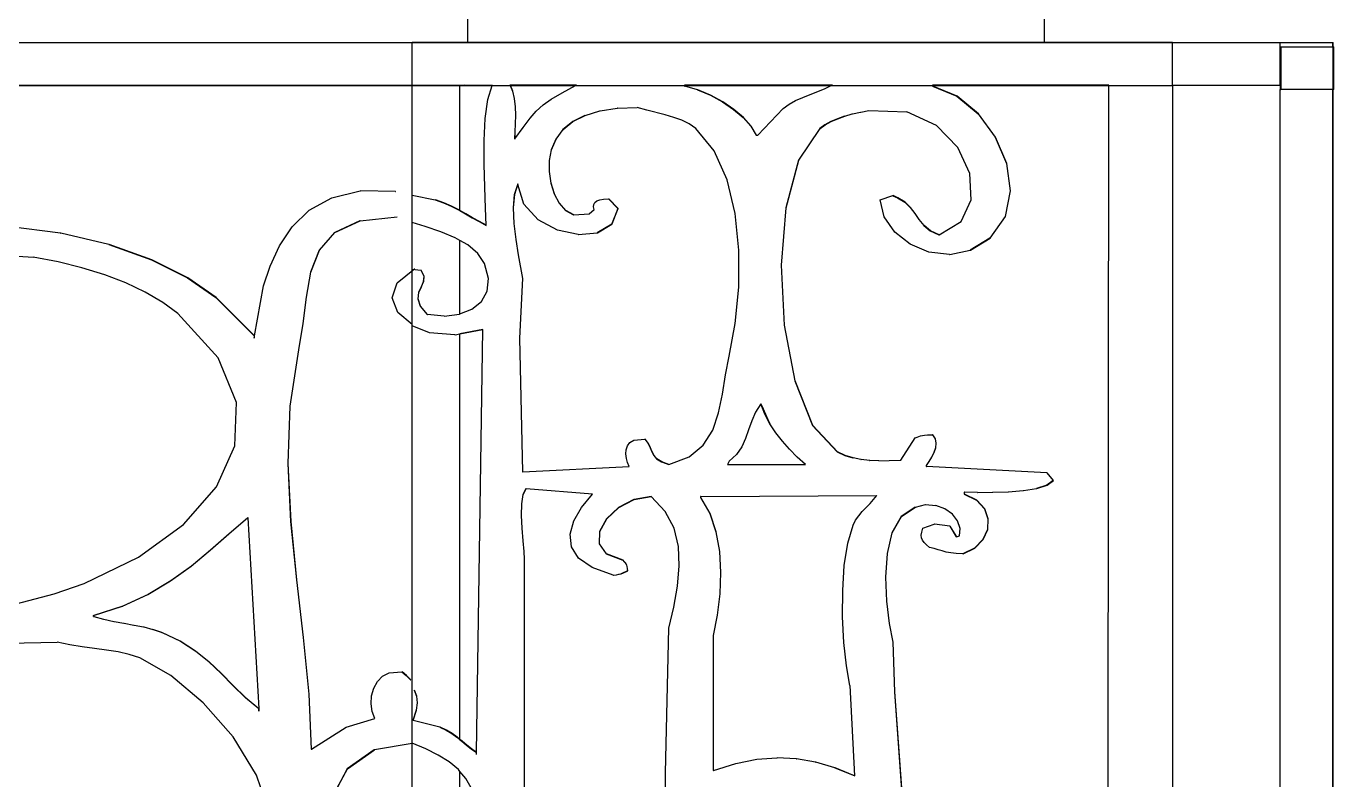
# Model space of a CAD drawing. Header units: inches. Extents: x 3672 to 10975, y -27382 to -746.
# Drawn here: x 4199.63 to 4220.04, y -26762.11 to -26750.34 of the extents above; entities that cross this region are included whole.
import ezdxf

# ---------------------------------------------------------------- set-up
doc = ezdxf.new("R2010")
doc.units = ezdxf.units.IN
doc.header["$LTSCALE"] = 17
doc.header["$MEASUREMENT"] = 0
doc.layers.add('25 BOT BAR', color=12, linetype='Continuous', lineweight=25)

# ---------------------------------------------------------------- blocks, each defined once
blk = doc.blocks.new('A$C99292ed1')
for p, q in [((111.33, 29.91), (134.467, 29.91)), ((133.643, 0.15), (133.643, 29.91)), ((134.39, 29.91), (133.643, 29.91)), ((144.802, 29.91), (134.39, 29.91)), ((145.51, 29.91), (144.802, 29.91)), ((145.51, 29.08), (145.51, 29.91)), ((145.51, 29.91), (148.015, 29.91)), ((147.19, 29.08), (147.19, 29.91)), ((147.204, 29.824), (148.015, 29.824)), ((147.204, 29.824), (147.204, 29.08)), ((148.015, 29.91), (148.019, 29.91)), ((148.015, 29.824), (148.015, 29.91)), ((148.015, 29.824), (148.019, 29.824)), ((148.015, 29.824), (148.015, 29.08)), ((148.019, 29.824), (148.019, 29.91)), ((148.019, 29.08), (148.019, 29.824)), ((148.019, 29.824), (148.029, 29.824)), ((148.029, 28.995), (148.029, 29.824)), ((134.467, 29.08), (125.099, 29.07)), ((125.099, 29.07), (134.467, 29.07)), ((133.643, 29.079), (134.39, 29.08)), ((133.643, 29.07), (134.39, 29.07)), ((134.39, 29.08), (134.897, 29.08)), ((134.39, 29.07), (134.39, 29.08)), ((134.39, 29.07), (134.894, 29.07)), ((134.39, 26.634), (134.39, 29.07)), ((134.823, 28.802), (134.894, 29.07)), ((134.894, 29.07), (134.897, 29.08)), ((134.894, 29.07), (135.173, 29.07)), ((135.17, 29.08), (135.173, 29.07)), ((135.174, 29.08), (135.17, 29.08)), ((135.173, 29.07), (135.212, 28.96)), ((135.173, 29.07), (135.178, 29.07)), ((135.178, 29.07), (135.174, 29.08)), ((136.211, 29.08), (135.174, 29.08)), ((135.217, 28.96), (135.178, 29.07)), ((135.178, 29.07), (136.195, 29.07)), ((135.985, 28.931), (136.195, 29.07)), ((136.195, 29.07), (136.211, 29.08)), ((136.195, 29.07), (137.897, 29.07)), ((137.897, 29.08), (137.897, 29.07)), ((137.902, 29.08), (137.897, 29.08)), ((137.897, 29.07), (137.897, 29.06)), ((137.897, 29.07), (137.902, 29.07)), ((137.897, 29.06), (137.902, 29.06)), ((137.902, 29.07), (137.902, 29.08)), ((140.203, 29.08), (137.902, 29.08)), ((137.902, 29.06), (137.902, 29.07)), ((137.902, 29.07), (140.185, 29.07)), ((138.1, 28.987), (137.902, 29.06)), ((138.1, 28.987), (138.298, 28.884)), ((138.1, 28.987), (138.105, 28.987)), ((138.303, 28.884), (138.105, 28.987)), ((139.975, 28.956), (140.092, 29.015)), ((140.092, 29.015), (140.185, 29.07)), ((140.185, 29.07), (140.203, 29.08)), ((140.185, 29.07), (141.766, 29.07)), ((141.766, 29.08), (141.766, 29.07)), ((141.77, 29.08), (141.766, 29.08)), ((141.766, 29.07), (141.766, 29.06)), ((141.766, 29.07), (141.77, 29.07)), ((141.766, 29.06), (141.77, 29.06)), ((141.766, 29.06), (142.145, 28.866)), ((141.77, 29.07), (141.77, 29.08)), ((144.518, 29.08), (141.77, 29.08)), ((141.77, 29.06), (141.77, 29.07)), ((141.77, 29.07), (144.518, 29.07)), ((142.149, 28.866), (141.77, 29.06)), ((144.505, 15.37), (144.518, 29.07)), ((144.518, 29.07), (144.518, 29.08)), ((144.518, 29.07), (145.51, 29.07)), ((145.51, 29.07), (145.51, 29.08)), ((145.51, 29.08), (145.515, 29.08)), ((145.51, 29.07), (145.51, 15.37)), ((145.515, 0), (145.515, 29.08)), ((145.515, 29.08), (147.19, 29.08)), ((147.19, 29.08), (147.19, 28.995)), ((147.19, 29.08), (147.204, 29.08)), ((147.19, 28.995), (147.204, 28.995)), ((147.19, 0), (147.19, 28.995)), ((147.204, 29.08), (147.204, 28.995)), ((148.015, 28.995), (147.204, 28.995)), ((148.019, 29.08), (148.015, 29.08)), ((148.015, 29.08), (148.015, 28.995)), ((148.029, 28.995), (148.015, 28.995)), ((148.015, 0), (148.015, 28.995)), ((134.783, 28.429), (134.823, 28.802)), ((135.212, 28.96), (135.238, 28.816)), ((135.212, 28.96), (135.217, 28.96)), ((135.243, 28.816), (135.217, 28.96)), ((135.238, 28.816), (135.251, 28.657)), ((135.238, 28.816), (135.243, 28.816)), ((135.256, 28.657), (135.243, 28.816)), ((135.687, 28.693), (135.816, 28.807)), ((135.816, 28.807), (135.985, 28.931)), ((138.298, 28.884), (138.487, 28.755)), ((138.298, 28.884), (138.303, 28.884)), ((138.492, 28.755), (138.303, 28.884)), ((139.629, 28.777), (139.74, 28.84)), ((139.74, 28.84), (139.857, 28.898)), ((139.857, 28.898), (139.975, 28.956)), ((142.145, 28.866), (142.149, 28.866)), ((142.145, 28.866), (142.479, 28.519)), ((142.484, 28.519), (142.149, 28.866)), ((135.251, 28.657), (135.255, 28.491)), ((135.251, 28.657), (135.256, 28.657)), ((135.26, 28.491), (135.256, 28.657)), ((135.582, 28.573), (135.687, 28.693)), ((136.345, 28.49), (136.571, 28.579)), ((136.571, 28.579), (136.576, 28.579)), ((136.576, 28.579), (136.842, 28.631)), ((136.847, 28.631), (136.842, 28.631)), ((136.847, 28.631), (137.154, 28.645)), ((137.306, 28.59), (137.154, 28.645)), ((137.595, 28.499), (137.306, 28.59)), ((138.487, 28.755), (138.659, 28.607)), ((138.487, 28.755), (138.492, 28.755)), ((138.664, 28.607), (138.492, 28.755)), ((138.659, 28.607), (138.808, 28.445)), ((138.659, 28.607), (138.664, 28.607)), ((138.813, 28.445), (138.664, 28.607)), ((139.038, 28.106), (139.435, 28.624)), ((139.435, 28.624), (139.526, 28.706)), ((139.439, 28.623), (139.438, 28.622)), ((139.526, 28.706), (139.629, 28.777)), ((140.646, 28.553), (140.774, 28.583)), ((140.774, 28.583), (141.363, 28.561)), ((134.767, 27.997), (134.783, 28.429)), ((135.255, 28.491), (135.253, 28.324)), ((135.255, 28.491), (135.26, 28.491)), ((135.258, 28.324), (135.26, 28.491)), ((135.377, 28.254), (135.484, 28.432)), ((135.484, 28.432), (135.582, 28.573)), ((136.341, 28.49), (136.15, 28.367)), ((136.154, 28.367), (136.345, 28.49)), ((136.341, 28.49), (136.345, 28.49)), ((137.728, 28.45), (137.595, 28.499)), ((137.852, 28.393), (137.728, 28.45)), ((137.967, 28.322), (137.852, 28.393)), ((138.808, 28.445), (138.928, 28.276)), ((138.808, 28.445), (138.813, 28.445)), ((138.933, 28.276), (138.813, 28.445)), ((140.281, 28.424), (140.178, 28.367)), ((140.183, 28.367), (140.286, 28.424)), ((140.394, 28.474), (140.281, 28.424)), ((140.281, 28.424), (140.286, 28.424)), ((140.286, 28.424), (140.399, 28.474)), ((140.394, 28.474), (140.399, 28.474)), ((140.399, 28.474), (140.514, 28.517)), ((140.514, 28.517), (140.519, 28.517)), ((140.519, 28.517), (140.641, 28.553)), ((140.641, 28.553), (140.646, 28.553)), ((141.83, 28.293), (141.363, 28.561)), ((142.479, 28.519), (142.484, 28.519)), ((142.479, 28.519), (142.745, 28.065)), ((142.75, 28.065), (142.484, 28.519)), ((135.253, 28.324), (135.248, 28.166)), ((135.249, 28.031), (135.377, 28.254)), ((135.253, 28.166), (135.258, 28.324)), ((135.253, 28.324), (135.258, 28.324)), ((135.998, 28.211), (135.887, 28.027)), ((135.892, 28.027), (136.003, 28.211)), ((136.15, 28.367), (135.998, 28.211)), ((135.998, 28.211), (136.003, 28.211)), ((136.003, 28.211), (136.154, 28.367)), ((136.15, 28.367), (136.154, 28.367)), ((138.071, 28.23), (137.967, 28.322)), ((138.36, 27.799), (138.071, 28.23)), ((138.928, 28.276), (139.013, 28.106)), ((138.928, 28.276), (138.933, 28.276)), ((139.018, 28.106), (138.933, 28.276)), ((140.005, 28.23), (139.675, 27.616)), ((139.68, 27.616), (140.01, 28.23)), ((140.085, 28.303), (140.005, 28.23)), ((140.005, 28.23), (140.01, 28.23)), ((140.01, 28.23), (140.09, 28.303)), ((140.178, 28.367), (140.085, 28.303)), ((140.085, 28.303), (140.09, 28.303)), ((140.09, 28.303), (140.183, 28.367)), ((140.178, 28.367), (140.183, 28.367)), ((142.163, 27.863), (141.83, 28.293)), ((134.768, 27.538), (134.767, 27.997)), ((135.248, 28.166), (135.244, 28.023)), ((135.244, 28.023), (135.249, 28.031)), ((135.248, 28.166), (135.253, 28.166)), ((135.249, 28.031), (135.253, 28.166)), ((135.887, 28.027), (135.814, 27.815)), ((135.819, 27.815), (135.892, 28.027)), ((135.887, 28.027), (135.892, 28.027)), ((139.013, 28.106), (139.018, 28.106)), ((139.018, 28.106), (139.038, 28.106)), ((142.745, 28.065), (142.75, 28.065)), ((142.745, 28.065), (142.92, 27.549)), ((142.925, 27.549), (142.75, 28.065)), ((135.814, 27.815), (135.784, 27.611)), ((135.789, 27.611), (135.819, 27.815)), ((135.814, 27.815), (135.819, 27.815)), ((138.563, 27.234), (138.36, 27.799)), ((142.346, 27.353), (142.163, 27.863)), ((135.784, 27.611), (135.782, 27.391)), ((135.784, 27.611), (135.789, 27.611)), ((135.787, 27.391), (135.789, 27.611)), ((139.675, 27.616), (139.476, 26.683)), ((139.481, 26.683), (139.68, 27.616)), ((139.675, 27.616), (139.68, 27.616)), ((134.779, 27.087), (134.768, 27.538)), ((135.782, 27.391), (135.787, 27.391)), ((135.782, 27.391), (135.807, 27.169)), ((135.812, 27.169), (135.787, 27.391)), ((142.367, 26.843), (142.346, 27.353)), ((142.92, 27.549), (142.98, 27.018)), ((142.92, 27.549), (142.925, 27.549)), ((142.984, 27.018), (142.925, 27.549)), ((135.294, 27.152), (135.239, 26.948)), ((135.296, 27.142), (135.294, 27.152)), ((135.807, 27.169), (135.812, 27.169)), ((135.807, 27.169), (135.859, 26.959)), ((135.864, 26.959), (135.812, 27.169)), ((138.688, 26.575), (138.563, 27.234)), ((132.389, 26.883), (132.833, 27.015)), ((132.833, 27.015), (132.838, 27.015)), ((133.384, 27.007), (132.838, 27.015)), ((133.384, 27.007), (133.389, 27.007)), ((134.791, 26.678), (134.779, 27.087)), ((135.239, 26.948), (135.221, 26.683)), ((135.226, 26.683), (135.243, 26.948)), ((135.239, 26.948), (135.243, 26.948)), ((135.243, 26.948), (135.296, 27.142)), ((135.389, 26.757), (135.296, 27.142)), ((135.859, 26.959), (135.936, 26.777)), ((135.859, 26.959), (135.864, 26.959)), ((135.941, 26.777), (135.864, 26.959)), ((142.98, 27.018), (142.9, 26.518)), ((142.905, 26.518), (142.984, 27.018)), ((142.98, 27.018), (142.984, 27.018)), ((132.039, 26.639), (132.389, 26.883)), ((133.643, 26.931), (134.004, 26.841)), ((134.004, 26.841), (134.009, 26.841)), ((134.004, 26.841), (134.132, 26.785)), ((134.137, 26.785), (134.009, 26.841)), ((134.132, 26.785), (134.137, 26.785)), ((134.132, 26.785), (134.252, 26.72)), ((134.257, 26.72), (134.137, 26.785)), ((135.611, 26.454), (135.389, 26.757)), ((135.936, 26.777), (135.941, 26.777)), ((135.936, 26.777), (136.037, 26.636)), ((136.042, 26.636), (135.941, 26.777)), ((136.474, 26.707), (136.478, 26.752)), ((136.478, 26.752), (136.494, 26.789)), ((136.494, 26.789), (136.525, 26.819)), ((136.525, 26.819), (136.571, 26.841)), ((136.571, 26.841), (136.631, 26.855)), ((136.631, 26.855), (136.706, 26.861)), ((136.707, 26.861), (136.706, 26.861)), ((136.707, 26.861), (136.712, 26.861)), ((136.707, 26.861), (136.856, 26.675)), ((136.861, 26.675), (136.712, 26.861)), ((140.947, 26.841), (141.146, 26.924)), ((141.01, 26.507), (140.947, 26.841)), ((141.146, 26.924), (141.148, 26.922)), ((141.15, 26.924), (141.148, 26.922)), ((141.148, 26.922), (141.22, 26.882)), ((141.225, 26.882), (141.15, 26.924)), ((141.22, 26.882), (141.225, 26.882)), ((141.22, 26.882), (141.335, 26.798)), ((141.339, 26.798), (141.225, 26.882)), ((141.335, 26.798), (141.339, 26.798)), ((141.335, 26.798), (141.419, 26.693)), ((141.424, 26.693), (141.339, 26.798)), ((142.211, 26.417), (142.367, 26.843)), ((131.77, 26.315), (132.039, 26.639)), ((134.252, 26.72), (134.257, 26.72)), ((134.252, 26.72), (134.366, 26.647)), ((134.371, 26.647), (134.257, 26.72)), ((134.366, 26.647), (134.371, 26.647)), ((134.366, 26.647), (134.39, 26.631)), ((134.39, 26.634), (134.371, 26.647)), ((134.481, 26.571), (134.39, 26.634)), ((134.39, 26.631), (134.39, 26.634)), ((134.39, 26.631), (134.476, 26.571)), ((134.476, 26.571), (134.481, 26.571)), ((134.476, 26.571), (134.583, 26.493)), ((134.588, 26.493), (134.481, 26.571)), ((134.798, 26.346), (134.791, 26.678)), ((135.221, 26.683), (135.226, 26.683)), ((135.221, 26.683), (135.232, 26.381)), ((135.237, 26.381), (135.226, 26.683)), ((136.037, 26.636), (136.042, 26.636)), ((136.037, 26.636), (136.161, 26.55)), ((136.166, 26.551), (136.042, 26.636)), ((136.161, 26.55), (136.166, 26.551)), ((136.166, 26.551), (136.409, 26.571)), ((136.409, 26.571), (136.484, 26.654)), ((136.484, 26.654), (136.474, 26.707)), ((136.856, 26.675), (136.758, 26.365)), ((136.762, 26.365), (136.861, 26.675)), ((136.856, 26.675), (136.861, 26.675)), ((138.745, 25.862), (138.688, 26.575)), ((139.476, 26.683), (139.402, 25.564)), ((139.407, 25.564), (139.481, 26.683)), ((139.476, 26.683), (139.481, 26.683)), ((141.419, 26.693), (141.424, 26.693)), ((141.419, 26.693), (141.488, 26.576)), ((141.493, 26.576), (141.424, 26.693)), ((141.488, 26.576), (141.493, 26.576)), ((141.488, 26.576), (141.553, 26.455)), ((141.558, 26.455), (141.493, 26.576)), ((132.826, 26.431), (132.435, 26.205)), ((132.439, 26.205), (132.831, 26.431)), ((132.831, 26.431), (132.826, 26.431)), ((132.831, 26.431), (133.409, 26.509)), ((133.848, 26.322), (133.643, 26.401)), ((134.583, 26.493), (134.588, 26.493)), ((134.583, 26.493), (134.69, 26.416)), ((134.694, 26.416), (134.588, 26.493)), ((134.69, 26.416), (134.798, 26.343)), ((134.69, 26.416), (134.694, 26.416)), ((134.798, 26.346), (134.694, 26.416)), ((134.798, 26.343), (134.798, 26.346)), ((135.232, 26.381), (135.261, 26.068)), ((135.232, 26.381), (135.237, 26.381)), ((135.266, 26.068), (135.237, 26.381)), ((135.91, 26.252), (135.611, 26.454)), ((136.758, 26.365), (136.534, 26.198)), ((136.538, 26.198), (136.762, 26.365)), ((136.758, 26.365), (136.762, 26.365)), ((141.175, 26.212), (141.01, 26.507)), ((141.553, 26.455), (141.558, 26.455)), ((141.553, 26.455), (141.629, 26.339)), ((141.634, 26.339), (141.558, 26.455)), ((141.629, 26.339), (141.634, 26.339)), ((141.629, 26.339), (141.728, 26.236)), ((141.733, 26.236), (141.634, 26.339)), ((141.867, 26.158), (142.211, 26.417)), ((142.9, 26.518), (142.658, 26.094)), ((142.663, 26.094), (142.905, 26.518)), ((142.9, 26.518), (142.905, 26.518)), ((128.155, 26.192), (127.337, 26.322)), ((128.155, 26.192), (128.16, 26.192)), ((128.908, 25.968), (128.16, 26.192)), ((131.571, 25.941), (131.77, 26.315)), ((132.435, 26.205), (132.193, 25.861)), ((132.198, 25.861), (132.439, 26.205)), ((132.435, 26.205), (132.439, 26.205)), ((134.091, 26.218), (133.848, 26.322)), ((134.316, 26.1), (134.091, 26.218)), ((136.234, 26.164), (135.91, 26.252)), ((136.234, 26.164), (136.238, 26.164)), ((136.238, 26.164), (136.239, 26.164)), ((136.239, 26.164), (136.534, 26.198)), ((136.534, 26.198), (136.538, 26.198)), ((141.416, 25.976), (141.175, 26.212)), ((141.728, 26.236), (141.733, 26.236)), ((141.728, 26.236), (141.865, 26.156)), ((141.867, 26.158), (141.733, 26.236)), ((141.865, 26.156), (141.867, 26.158)), ((128.908, 25.968), (129.576, 25.669)), ((128.908, 25.968), (128.913, 25.968)), ((129.58, 25.669), (128.913, 25.968)), ((131.427, 25.546), (131.571, 25.941)), ((134.39, 26.048), (134.316, 26.1)), ((134.39, 24.614), (134.39, 26.048)), ((134.513, 25.961), (134.39, 26.048)), ((134.669, 25.795), (134.513, 25.961)), ((135.261, 26.068), (135.266, 26.068)), ((135.261, 26.068), (135.3, 25.768)), ((135.305, 25.768), (135.266, 26.068)), ((141.71, 25.823), (141.416, 25.976)), ((142.658, 26.094), (142.355, 25.86)), ((142.36, 25.86), (142.663, 26.094)), ((142.658, 26.094), (142.663, 26.094)), ((126.713, 25.804), (127.73, 25.721)), ((128.118, 25.631), (127.73, 25.721)), ((132.193, 25.861), (132.058, 25.431)), ((132.063, 25.431), (132.198, 25.861)), ((132.193, 25.861), (132.198, 25.861)), ((134.773, 25.596), (134.669, 25.795)), ((135.3, 25.768), (135.305, 25.768)), ((135.3, 25.768), (135.368, 25.306)), ((135.373, 25.306), (135.305, 25.768)), ((138.742, 25.134), (138.745, 25.862)), ((142.031, 25.777), (141.71, 25.823)), ((142.031, 25.777), (142.033, 25.777)), ((142.033, 25.777), (142.036, 25.777)), ((142.036, 25.777), (142.355, 25.86)), ((142.355, 25.86), (142.36, 25.86)), ((128.491, 25.517), (128.118, 25.631)), ((128.845, 25.38), (128.491, 25.517)), ((129.576, 25.669), (129.58, 25.669)), ((129.576, 25.669), (130.139, 25.318)), ((130.144, 25.318), (129.58, 25.669)), ((131.326, 25.161), (131.427, 25.546)), ((134.834, 25.308), (134.773, 25.596)), ((139.402, 25.564), (139.45, 24.395)), ((139.402, 25.564), (139.407, 25.564)), ((139.455, 24.395), (139.407, 25.564)), ((129.176, 25.221), (128.845, 25.38)), ((130.139, 25.318), (130.144, 25.318)), ((130.139, 25.318), (130.582, 24.933)), ((130.587, 24.933), (130.144, 25.318)), ((132.058, 25.431), (131.988, 24.943)), ((131.993, 24.943), (132.063, 25.431)), ((132.058, 25.431), (132.063, 25.431)), ((133.41, 25.22), (133.681, 25.493)), ((133.643, 25.491), (133.781, 25.472)), ((133.681, 25.493), (133.686, 25.493)), ((133.781, 25.472), (133.786, 25.472)), ((133.781, 25.472), (133.827, 25.355)), ((133.831, 25.355), (133.786, 25.472)), ((133.827, 25.355), (133.819, 25.247)), ((133.823, 25.247), (133.831, 25.355)), ((133.827, 25.355), (133.831, 25.355)), ((129.479, 25.04), (129.176, 25.221)), ((131.182, 24.186), (131.326, 25.161)), ((133.334, 24.926), (133.41, 25.22)), ((133.783, 25.142), (133.745, 25.031)), ((133.75, 25.031), (133.788, 25.142)), ((133.819, 25.247), (133.783, 25.142)), ((133.783, 25.142), (133.788, 25.142)), ((133.788, 25.142), (133.823, 25.247)), ((133.819, 25.247), (133.823, 25.247)), ((134.814, 25.06), (134.834, 25.308)), ((135.368, 25.306), (135.318, 24.145)), ((135.323, 24.145), (135.373, 25.306)), ((135.368, 25.306), (135.373, 25.306)), ((138.688, 24.431), (138.742, 25.134)), ((129.751, 24.84), (129.479, 25.04)), ((130.582, 24.933), (131.177, 24.186)), ((130.582, 24.933), (130.587, 24.933)), ((131.182, 24.186), (130.587, 24.933)), ((131.988, 24.943), (131.94, 24.428)), ((131.945, 24.428), (131.993, 24.943)), ((131.988, 24.943), (131.993, 24.943)), ((133.422, 24.643), (133.334, 24.926)), ((133.745, 25.031), (133.732, 24.909)), ((133.732, 24.909), (133.737, 24.909)), ((133.732, 24.909), (133.768, 24.768)), ((133.737, 24.909), (133.75, 25.031)), ((133.773, 24.768), (133.737, 24.909)), ((133.745, 25.031), (133.75, 25.031)), ((134.726, 24.858), (134.814, 25.06)), ((129.987, 24.622), (129.751, 24.84)), ((133.768, 24.768), (133.773, 24.768)), ((133.768, 24.768), (133.88, 24.601)), ((133.885, 24.601), (133.773, 24.768)), ((134.39, 24.614), (134.578, 24.706)), ((134.578, 24.706), (134.726, 24.858)), ((130.617, 23.756), (129.987, 24.622)), ((133.643, 24.407), (133.422, 24.643)), ((133.88, 24.601), (133.885, 24.601)), ((134.145, 24.572), (133.885, 24.601)), ((134.145, 24.572), (134.381, 24.609)), ((134.381, 24.609), (134.39, 24.614)), ((131.94, 24.428), (131.871, 23.916)), ((131.876, 23.916), (131.945, 24.428)), ((131.94, 24.428), (131.945, 24.428)), ((133.917, 24.249), (133.643, 24.383)), ((134.748, 24.311), (134.39, 24.225)), ((134.39, 24.225), (134.748, 24.309)), ((134.65, 16.06), (134.748, 24.309)), ((134.748, 24.309), (134.748, 24.311)), ((138.592, 23.792), (138.688, 24.431)), ((139.45, 24.395), (139.455, 24.395)), ((139.45, 24.395), (139.615, 23.309)), ((139.62, 23.309), (139.455, 24.395)), ((131.177, 24.186), (131.177, 24.145)), ((131.177, 24.186), (131.182, 24.186)), ((131.177, 24.145), (131.182, 24.177)), ((131.182, 24.177), (131.182, 24.186)), ((134.312, 24.206), (133.917, 24.249)), ((134.312, 24.206), (134.314, 24.206)), ((134.314, 24.206), (134.317, 24.206)), ((134.317, 24.206), (134.39, 24.225)), ((134.39, 16.312), (134.39, 24.225)), ((135.318, 24.145), (135.323, 24.145)), ((135.318, 24.145), (135.368, 21.532)), ((135.373, 21.532), (135.323, 24.145)), ((131.871, 23.916), (131.733, 22.818)), ((131.738, 22.818), (131.876, 23.916)), ((131.871, 23.916), (131.876, 23.916)), ((130.901, 22.887), (130.617, 23.756)), ((138.534, 23.426), (138.592, 23.792)), ((138.487, 23.051), (138.534, 23.426)), ((139.615, 23.309), (139.62, 23.309)), ((139.615, 23.309), (139.892, 22.441)), ((139.897, 22.441), (139.62, 23.309)), ((130.879, 22.039), (130.901, 22.887)), ((138.427, 22.686), (138.487, 23.051)), ((131.733, 22.818), (131.702, 21.696)), ((131.707, 21.696), (131.738, 22.818)), ((131.733, 22.818), (131.738, 22.818)), ((138.335, 22.348), (138.427, 22.686)), ((139.005, 22.698), (138.945, 22.528)), ((139.088, 22.859), (139.005, 22.698)), ((139.15, 22.656), (139.088, 22.859)), ((139.088, 22.859), (139.121, 22.765)), ((139.121, 22.765), (139.155, 22.656)), ((139.121, 22.765), (139.196, 22.556)), ((139.15, 22.656), (139.155, 22.656)), ((139.228, 22.469), (139.15, 22.656)), ((139.155, 22.656), (139.196, 22.556)), ((138.945, 22.528), (138.896, 22.354)), ((139.196, 22.556), (139.228, 22.469)), ((139.319, 22.294), (139.228, 22.469)), ((138.188, 22.055), (138.335, 22.348)), ((138.896, 22.354), (138.847, 22.182)), ((139.422, 22.129), (139.319, 22.294)), ((139.892, 22.441), (139.897, 22.441)), ((139.892, 22.441), (140.278, 21.926)), ((140.283, 21.926), (139.897, 22.441)), ((141.607, 22.245), (141.641, 22.251)), ((141.641, 22.251), (141.685, 22.255)), ((141.685, 22.255), (141.741, 22.257)), ((141.741, 22.257), (141.766, 22.257)), ((141.77, 22.257), (141.766, 22.257)), ((141.766, 22.257), (141.806, 22.176)), ((141.811, 22.176), (141.77, 22.257)), ((137.003, 22.04), (137.042, 22.105)), ((137.042, 22.105), (137.104, 22.154)), ((137.104, 22.154), (137.278, 22.174)), ((137.282, 22.174), (137.278, 22.174)), ((137.278, 22.174), (137.328, 22.086)), ((137.333, 22.086), (137.282, 22.174)), ((137.328, 22.086), (137.333, 22.086)), ((137.328, 22.086), (137.36, 22.002)), ((137.365, 22.002), (137.333, 22.086)), ((137.967, 21.825), (138.188, 22.055)), ((138.847, 22.182), (138.788, 22.019)), ((139.535, 21.973), (139.422, 22.129)), ((141.27, 21.76), (141.493, 22.195)), ((141.493, 22.195), (141.525, 22.212)), ((141.496, 22.193), (141.496, 22.191)), ((141.525, 22.212), (141.552, 22.226)), ((141.552, 22.226), (141.578, 22.237)), ((141.578, 22.237), (141.607, 22.245)), ((141.806, 22.176), (141.811, 22.176)), ((141.806, 22.176), (141.82, 22.09)), ((141.825, 22.09), (141.811, 22.176)), ((141.82, 22.09), (141.811, 22.001)), ((141.816, 22.001), (141.825, 22.09)), ((141.82, 22.09), (141.825, 22.09)), ((130.59, 21.238), (130.879, 22.039)), ((136.98, 21.882), (136.984, 21.964)), ((136.989, 21.797), (136.98, 21.882)), ((136.984, 21.964), (137.003, 22.04)), ((137.36, 22.002), (137.385, 21.925)), ((137.36, 22.002), (137.365, 22.002)), ((137.39, 21.925), (137.365, 22.002)), ((137.385, 21.925), (137.39, 21.925)), ((137.385, 21.925), (137.414, 21.854)), ((137.419, 21.854), (137.39, 21.925)), ((137.414, 21.854), (137.419, 21.854)), ((137.414, 21.854), (137.46, 21.788)), ((137.465, 21.788), (137.419, 21.854)), ((138.706, 21.869), (138.592, 21.739)), ((138.788, 22.019), (138.706, 21.869)), ((139.655, 21.823), (139.535, 21.973)), ((140.278, 21.926), (140.283, 21.926)), ((140.278, 21.926), (140.399, 21.855)), ((140.404, 21.855), (140.283, 21.926)), ((140.399, 21.855), (140.521, 21.805)), ((140.399, 21.855), (140.404, 21.855)), ((140.526, 21.805), (140.404, 21.855)), ((141.786, 21.912), (141.75, 21.823)), ((141.755, 21.823), (141.791, 21.912)), ((141.811, 22.001), (141.786, 21.912)), ((141.786, 21.912), (141.791, 21.912)), ((141.791, 21.912), (141.816, 22.001)), ((141.811, 22.001), (141.816, 22.001)), ((131.702, 21.696), (131.707, 21.696)), ((131.702, 21.696), (131.748, 20.562)), ((131.752, 20.562), (131.707, 21.696)), ((135.373, 21.532), (137.029, 21.635)), ((137.006, 21.713), (136.989, 21.797)), ((137.029, 21.635), (137.006, 21.713)), ((137.46, 21.788), (137.465, 21.788)), ((137.46, 21.788), (137.534, 21.729)), ((137.539, 21.729), (137.465, 21.788)), ((137.534, 21.729), (137.539, 21.729)), ((137.534, 21.729), (137.649, 21.677)), ((137.652, 21.678), (137.539, 21.729)), ((137.649, 21.677), (137.652, 21.678)), ((137.652, 21.678), (137.967, 21.825)), ((138.592, 21.739), (138.567, 21.677)), ((138.567, 21.677), (139.782, 21.677)), ((139.782, 21.677), (139.655, 21.823)), ((140.521, 21.805), (140.526, 21.805)), ((140.647, 21.773), (140.526, 21.805)), ((140.647, 21.773), (140.652, 21.773)), ((140.781, 21.755), (140.652, 21.773)), ((140.781, 21.755), (140.786, 21.755)), ((140.927, 21.749), (140.786, 21.755)), ((140.927, 21.749), (141.089, 21.752)), ((141.089, 21.752), (141.27, 21.76)), ((141.708, 21.737), (141.666, 21.656)), ((141.666, 21.656), (141.671, 21.656)), ((141.666, 21.656), (141.666, 21.635)), ((141.666, 21.635), (141.671, 21.635)), ((141.671, 21.656), (141.713, 21.737)), ((141.671, 21.635), (141.671, 21.656)), ((143.551, 21.511), (141.671, 21.635)), ((141.75, 21.823), (141.708, 21.737)), ((141.708, 21.737), (141.713, 21.737)), ((141.713, 21.737), (141.755, 21.823)), ((141.75, 21.823), (141.755, 21.823)), ((135.368, 21.532), (135.373, 21.532)), ((143.551, 21.511), (143.556, 21.511)), ((143.551, 21.511), (143.65, 21.366)), ((143.655, 21.366), (143.556, 21.511)), ((130.075, 20.507), (130.59, 21.238)), ((143.551, 21.274), (143.388, 21.21)), ((143.393, 21.21), (143.555, 21.274)), ((143.65, 21.366), (143.551, 21.274)), ((143.551, 21.274), (143.555, 21.274)), ((143.555, 21.274), (143.655, 21.366)), ((143.65, 21.366), (143.655, 21.366)), ((135.371, 21.093), (135.35, 20.912)), ((135.354, 20.912), (135.376, 21.093)), ((135.418, 21.2), (135.371, 21.093)), ((135.376, 21.093), (135.371, 21.093)), ((135.376, 21.093), (135.422, 21.2)), ((135.422, 21.2), (135.418, 21.2)), ((136.459, 21.096), (135.422, 21.2)), ((136.285, 20.839), (136.459, 21.096)), ((137.377, 21.055), (137.108, 20.996)), ((137.108, 20.996), (137.377, 21.054)), ((137.377, 21.054), (137.377, 21.055)), ((137.594, 20.761), (137.377, 21.054)), ((138.145, 21.055), (138.145, 21.034)), ((138.15, 21.055), (138.145, 21.055)), ((138.145, 21.034), (138.289, 20.721)), ((138.145, 21.034), (138.15, 21.034)), ((138.15, 21.055), (140.898, 21.075)), ((138.15, 21.034), (138.15, 21.055)), ((138.294, 20.721), (138.15, 21.034)), ((140.847, 20.995), (140.898, 21.075)), ((142.262, 21.138), (142.262, 21.096)), ((142.266, 21.137), (142.262, 21.138)), ((142.262, 21.096), (142.266, 21.096)), ((142.262, 21.096), (142.453, 20.979)), ((142.266, 21.096), (142.266, 21.137)), ((142.468, 21.133), (142.266, 21.137)), ((142.458, 20.979), (142.266, 21.096)), ((142.468, 21.133), (142.473, 21.133)), ((142.473, 21.133), (142.702, 21.134)), ((142.702, 21.134), (142.707, 21.134)), ((142.707, 21.134), (142.946, 21.144)), ((142.946, 21.144), (142.95, 21.144)), ((142.95, 21.144), (143.18, 21.168)), ((143.18, 21.168), (143.185, 21.168)), ((143.185, 21.168), (143.388, 21.21)), ((143.388, 21.21), (143.393, 21.21)), ((135.35, 20.912), (135.347, 20.683)), ((135.35, 20.912), (135.354, 20.912)), ((135.352, 20.683), (135.354, 20.912)), ((136.165, 20.576), (136.285, 20.839)), ((136.864, 20.839), (136.678, 20.619)), ((136.683, 20.619), (136.868, 20.839)), ((137.104, 20.996), (136.864, 20.839)), ((136.864, 20.839), (136.868, 20.839)), ((136.868, 20.839), (137.108, 20.996)), ((137.104, 20.996), (137.108, 20.996)), ((140.67, 20.761), (140.73, 20.84)), ((140.73, 20.84), (140.79, 20.917)), ((140.79, 20.917), (140.847, 20.995)), ((141.493, 20.847), (141.274, 20.662)), ((141.279, 20.662), (141.498, 20.847)), ((141.493, 20.847), (141.498, 20.847)), ((141.498, 20.847), (141.657, 20.895)), ((141.657, 20.895), (141.815, 20.88)), ((141.957, 20.812), (141.815, 20.88)), ((142.453, 20.979), (142.458, 20.979)), ((142.453, 20.979), (142.575, 20.811)), ((142.58, 20.811), (142.458, 20.979)), ((130.784, 20.322), (131.078, 20.64)), ((131.078, 20.635), (130.788, 20.322)), ((131.078, 20.64), (131.078, 20.635)), ((131.078, 20.635), (131.249, 16.914)), ((135.347, 20.683), (135.352, 20.683)), ((135.347, 20.683), (135.357, 20.434)), ((135.362, 20.434), (135.352, 20.683)), ((136.678, 20.619), (136.57, 20.371)), ((136.575, 20.371), (136.683, 20.619)), ((136.678, 20.619), (136.683, 20.619)), ((137.731, 20.433), (137.594, 20.761)), ((138.289, 20.721), (138.294, 20.721)), ((138.289, 20.721), (138.385, 20.365)), ((138.39, 20.365), (138.294, 20.721)), ((140.565, 20.59), (140.614, 20.678)), ((140.614, 20.678), (140.67, 20.761)), ((141.274, 20.662), (141.133, 20.345)), ((141.138, 20.345), (141.279, 20.662)), ((141.274, 20.662), (141.279, 20.662)), ((142.075, 20.707), (141.957, 20.812)), ((142.158, 20.576), (142.075, 20.707)), ((142.575, 20.811), (142.58, 20.811)), ((142.575, 20.811), (142.63, 20.614)), ((142.635, 20.614), (142.58, 20.811)), ((129.373, 19.871), (130.075, 20.507)), ((131.748, 20.562), (131.752, 20.562)), ((131.748, 20.562), (131.838, 19.426)), ((131.843, 19.426), (131.752, 20.562)), ((135.357, 20.434), (135.362, 20.434)), ((135.357, 20.434), (135.372, 20.19)), ((135.377, 20.19), (135.362, 20.434)), ((136.109, 20.318), (136.165, 20.576)), ((137.8, 20.077), (137.731, 20.433)), ((140.442, 20.142), (140.526, 20.495)), ((140.526, 20.495), (140.565, 20.59)), ((141.598, 20.359), (141.617, 20.432)), ((141.617, 20.432), (141.79, 20.515)), ((141.79, 20.515), (141.794, 20.515)), ((141.795, 20.515), (141.794, 20.515)), ((142.038, 20.474), (141.795, 20.515)), ((142.038, 20.474), (142.043, 20.474)), ((142.038, 20.474), (142.138, 20.267)), ((142.142, 20.268), (142.043, 20.474)), ((142.199, 20.431), (142.158, 20.576)), ((142.187, 20.287), (142.199, 20.431)), ((142.63, 20.614), (142.622, 20.407)), ((142.627, 20.407), (142.635, 20.614)), ((142.63, 20.614), (142.635, 20.614)), ((130.493, 20.005), (130.784, 20.322)), ((130.788, 20.322), (130.497, 20.005)), ((130.784, 20.322), (130.788, 20.322)), ((136.131, 20.073), (136.109, 20.318)), ((136.57, 20.371), (136.562, 20.131)), ((136.566, 20.131), (136.575, 20.371)), ((136.57, 20.371), (136.575, 20.371)), ((138.385, 20.365), (138.39, 20.365)), ((138.385, 20.365), (138.44, 19.978)), ((138.444, 19.978), (138.39, 20.365)), ((141.133, 20.345), (141.058, 19.937)), ((141.062, 19.937), (141.138, 20.345)), ((141.133, 20.345), (141.138, 20.345)), ((141.591, 20.298), (141.598, 20.359)), ((141.595, 20.246), (141.591, 20.298)), ((141.609, 20.2), (141.595, 20.246)), ((142.138, 20.267), (142.142, 20.268)), ((142.142, 20.268), (142.187, 20.287)), ((142.552, 20.211), (142.422, 20.046)), ((142.427, 20.046), (142.556, 20.211)), ((142.622, 20.407), (142.552, 20.211)), ((142.552, 20.211), (142.556, 20.211)), ((142.556, 20.211), (142.627, 20.407)), ((142.622, 20.407), (142.627, 20.407)), ((130.193, 19.696), (130.493, 20.005)), ((130.497, 20.005), (130.198, 19.696)), ((130.493, 20.005), (130.497, 20.005)), ((135.372, 20.19), (135.377, 20.19)), ((135.372, 20.19), (135.387, 19.98)), ((135.391, 19.98), (135.377, 20.19)), ((136.242, 19.852), (136.131, 20.073)), ((136.562, 20.131), (136.566, 20.131)), ((136.562, 20.131), (136.674, 19.932)), ((136.679, 19.932), (136.566, 20.131)), ((137.814, 19.698), (137.8, 20.077)), ((140.389, 19.706), (140.442, 20.142)), ((141.635, 20.156), (141.609, 20.2)), ((141.67, 20.11), (141.635, 20.156)), ((141.716, 20.059), (141.67, 20.11)), ((141.79, 20.036), (141.716, 20.059)), ((141.855, 20.012), (141.79, 20.036)), ((141.916, 19.99), (141.855, 20.012)), ((142.422, 20.046), (142.237, 19.935)), ((142.242, 19.935), (142.427, 20.046)), ((142.422, 20.046), (142.427, 20.046)), ((128.524, 19.354), (129.373, 19.871)), ((135.387, 19.98), (135.391, 19.98)), ((135.387, 19.98), (135.393, 19.831)), ((135.398, 19.831), (135.391, 19.98)), ((135.393, 19.831), (135.398, 19.831)), ((135.393, 19.831), (135.393, 15.787)), ((135.398, 15.787), (135.398, 19.831)), ((136.455, 19.664), (136.242, 19.852)), ((136.674, 19.932), (136.679, 19.932)), ((136.674, 19.932), (136.93, 19.81)), ((136.935, 19.81), (136.679, 19.932)), ((136.93, 19.81), (136.935, 19.81)), ((136.93, 19.81), (136.95, 19.784)), ((136.955, 19.784), (136.935, 19.81)), ((138.44, 19.978), (138.457, 19.571)), ((138.44, 19.978), (138.444, 19.978)), ((138.462, 19.571), (138.444, 19.978)), ((141.058, 19.937), (141.034, 19.478)), ((141.039, 19.478), (141.062, 19.937)), ((141.058, 19.937), (141.062, 19.937)), ((141.979, 19.969), (141.916, 19.99)), ((142.05, 19.952), (141.979, 19.969)), ((142.134, 19.94), (142.05, 19.952)), ((142.237, 19.935), (142.134, 19.94)), ((142.237, 19.935), (142.242, 19.935)), ((129.873, 19.406), (130.193, 19.696)), ((130.198, 19.696), (129.878, 19.406)), ((130.193, 19.696), (130.198, 19.696)), ((136.781, 19.52), (136.455, 19.664)), ((136.95, 19.784), (136.955, 19.784)), ((136.95, 19.784), (136.967, 19.761)), ((136.972, 19.761), (136.955, 19.784)), ((136.967, 19.761), (136.972, 19.761)), ((136.967, 19.761), (136.98, 19.739)), ((136.985, 19.739), (136.972, 19.761)), ((137.005, 19.603), (136.976, 19.584)), ((136.98, 19.739), (136.985, 19.739)), ((136.98, 19.739), (136.99, 19.715)), ((136.98, 19.584), (137.009, 19.603)), ((136.995, 19.715), (136.985, 19.739)), ((136.99, 19.715), (136.995, 19.715)), ((136.99, 19.715), (136.997, 19.686)), ((137.002, 19.686), (136.995, 19.715)), ((136.997, 19.686), (137.002, 19.686)), ((136.997, 19.686), (137.002, 19.65)), ((137.007, 19.65), (137.002, 19.686)), ((137.002, 19.65), (137.007, 19.65)), ((137.002, 19.65), (137.005, 19.603)), ((137.005, 19.603), (137.009, 19.603)), ((137.009, 19.603), (137.007, 19.65)), ((137.785, 19.302), (137.814, 19.698)), ((140.364, 19.216), (140.389, 19.706)), ((129.521, 19.142), (129.873, 19.406)), ((129.878, 19.406), (129.526, 19.142)), ((129.873, 19.406), (129.878, 19.406)), ((131.838, 19.426), (131.843, 19.426)), ((131.838, 19.426), (131.942, 18.299)), ((131.947, 18.299), (131.843, 19.426)), ((136.781, 19.52), (136.785, 19.52)), ((136.785, 19.52), (136.786, 19.52)), ((136.786, 19.52), (136.83, 19.526)), ((136.83, 19.526), (136.835, 19.526)), ((136.835, 19.526), (136.869, 19.534)), ((136.869, 19.534), (136.874, 19.534)), ((136.874, 19.534), (136.9, 19.543)), ((136.926, 19.554), (136.9, 19.543)), ((136.9, 19.543), (136.905, 19.543)), ((136.905, 19.543), (136.931, 19.554)), ((136.95, 19.567), (136.926, 19.554)), ((136.926, 19.554), (136.931, 19.554)), ((136.931, 19.554), (136.955, 19.567)), ((136.976, 19.584), (136.95, 19.567)), ((136.95, 19.567), (136.955, 19.567)), ((136.955, 19.567), (136.98, 19.584)), ((136.976, 19.584), (136.98, 19.584)), ((138.457, 19.571), (138.444, 19.154)), ((138.449, 19.154), (138.462, 19.571)), ((138.457, 19.571), (138.462, 19.571)), ((141.034, 19.478), (141.039, 19.478)), ((141.034, 19.478), (141.049, 19.011)), ((141.054, 19.011), (141.039, 19.478)), ((128.056, 19.155), (128.524, 19.354)), ((137.726, 18.895), (137.785, 19.302)), ((140.362, 18.705), (140.364, 19.216)), ((127.464, 18.958), (128.056, 19.155)), ((129.125, 18.915), (129.521, 19.142)), ((129.526, 19.142), (129.13, 18.915)), ((129.521, 19.142), (129.526, 19.142)), ((138.444, 19.154), (138.404, 18.74)), ((138.409, 18.74), (138.449, 19.154)), ((138.444, 19.154), (138.449, 19.154)), ((141.049, 19.011), (141.091, 18.575)), ((141.049, 19.011), (141.054, 19.011)), ((141.096, 18.575), (141.054, 19.011)), ((128.672, 18.732), (129.125, 18.915)), ((129.13, 18.915), (128.677, 18.732)), ((129.125, 18.915), (129.13, 18.915)), ((137.649, 18.483), (137.726, 18.895)), ((128.672, 18.711), (128.672, 18.732)), ((128.672, 18.732), (128.677, 18.732)), ((128.672, 18.711), (128.677, 18.711)), ((128.677, 18.732), (128.677, 18.711)), ((128.677, 18.711), (128.829, 18.658)), ((128.829, 18.658), (128.833, 18.658)), ((128.833, 18.658), (128.986, 18.615)), ((128.986, 18.615), (128.991, 18.615)), ((128.991, 18.615), (129.144, 18.579)), ((129.144, 18.579), (129.149, 18.579)), ((129.149, 18.579), (129.3, 18.544)), ((138.404, 18.74), (138.344, 18.338)), ((138.348, 18.338), (138.409, 18.74)), ((138.404, 18.74), (138.409, 18.74)), ((140.383, 18.204), (140.362, 18.705)), ((141.091, 18.575), (141.096, 18.575)), ((141.091, 18.575), (141.146, 18.213)), ((141.15, 18.213), (141.096, 18.575)), ((129.3, 18.544), (129.304, 18.544)), ((129.304, 18.544), (129.452, 18.506)), ((129.452, 18.506), (129.456, 18.506)), ((129.456, 18.506), (129.599, 18.459)), ((129.739, 18.4), (129.599, 18.459)), ((129.599, 18.459), (129.603, 18.459)), ((129.603, 18.459), (129.744, 18.4)), ((130.024, 18.231), (129.739, 18.4)), ((129.739, 18.4), (129.744, 18.4)), ((129.744, 18.4), (130.029, 18.231)), ((137.6, 15.663), (137.649, 18.483)), ((127.331, 18.188), (128.102, 18.213)), ((128.3, 18.158), (128.102, 18.213)), ((130.264, 18.037), (130.024, 18.231)), ((130.024, 18.231), (130.029, 18.231)), ((130.029, 18.231), (130.268, 18.037)), ((131.942, 18.299), (131.947, 18.299)), ((131.942, 18.299), (132.03, 17.193)), ((132.035, 17.193), (131.947, 18.299)), ((138.344, 18.338), (138.348, 18.338)), ((138.344, 18.338), (138.344, 15.704)), ((138.348, 15.706), (138.348, 18.338)), ((140.421, 17.747), (140.383, 18.204)), ((141.146, 18.213), (141.17, 17.239)), ((141.146, 18.213), (141.15, 18.213)), ((141.175, 17.239), (141.15, 18.213)), ((128.495, 18.118), (128.3, 18.158)), ((128.686, 18.086), (128.495, 18.118)), ((128.873, 18.056), (128.686, 18.086)), ((129.053, 18.02), (128.873, 18.056)), ((129.227, 17.971), (129.053, 18.02)), ((129.392, 17.902), (129.227, 17.971)), ((130.472, 17.824), (130.264, 18.037)), ((130.264, 18.037), (130.268, 18.037)), ((130.268, 18.037), (130.476, 17.824)), ((129.877, 17.559), (129.392, 17.902)), ((130.661, 17.598), (130.472, 17.824)), ((130.472, 17.824), (130.476, 17.824)), ((130.476, 17.824), (130.666, 17.598)), ((130.382, 17.028), (129.877, 17.559)), ((130.845, 17.366), (130.661, 17.598)), ((130.661, 17.598), (130.666, 17.598)), ((130.666, 17.598), (130.85, 17.366)), ((133.183, 17.544), (133.285, 17.612)), ((133.285, 17.612), (133.483, 17.633)), ((133.483, 17.633), (133.488, 17.633)), ((133.483, 17.633), (133.551, 17.557)), ((133.556, 17.557), (133.488, 17.633)), ((133.551, 17.557), (133.556, 17.557)), ((133.551, 17.557), (133.618, 17.473)), ((133.623, 17.473), (133.556, 17.557)), ((140.476, 17.363), (140.421, 17.747)), ((131.038, 17.133), (130.845, 17.366)), ((130.845, 17.366), (130.85, 17.366)), ((130.85, 17.366), (131.042, 17.133)), ((133.045, 17.31), (133.102, 17.44)), ((133.102, 17.44), (133.183, 17.544)), ((133.618, 17.473), (133.623, 17.473)), ((140.476, 17.363), (140.55, 15.603)), ((132.03, 17.193), (132.035, 17.193)), ((132.03, 17.193), (132.07, 16.119)), ((132.074, 16.123), (132.035, 17.193)), ((133.003, 17.009), (133.012, 17.163)), ((133.012, 17.163), (133.045, 17.31)), ((133.677, 17.274), (133.71, 17.158)), ((133.715, 17.158), (133.682, 17.274)), ((133.71, 17.158), (133.715, 17.158)), ((133.71, 17.158), (133.721, 17.029)), ((133.726, 17.029), (133.715, 17.158)), ((141.17, 17.239), (141.175, 17.239)), ((141.17, 17.239), (141.28, 15.37)), ((141.349, 14.273), (141.175, 17.239)), ((130.848, 16.363), (130.382, 17.028)), ((131.249, 16.909), (131.038, 17.133)), ((131.038, 17.133), (131.042, 17.133)), ((131.042, 17.133), (131.249, 16.914)), ((133.019, 16.859), (133.003, 17.009)), ((133.721, 17.029), (133.707, 16.886)), ((133.711, 16.886), (133.726, 17.029)), ((133.721, 17.029), (133.726, 17.029)), ((131.249, 16.914), (131.249, 16.909)), ((131.249, 16.909), (131.251, 16.865)), ((131.251, 16.907), (131.249, 16.909)), ((131.251, 16.865), (131.251, 16.907)), ((133.062, 16.72), (133.019, 16.859)), ((133.707, 16.886), (133.657, 16.679)), ((133.662, 16.679), (133.711, 16.886)), ((133.707, 16.886), (133.711, 16.886)), ((132.074, 16.123), (132.615, 16.554)), ((132.615, 16.554), (133.062, 16.72)), ((134.078, 16.554), (133.662, 16.679)), ((134.078, 16.554), (134.083, 16.554)), ((134.078, 16.554), (134.177, 16.496)), ((134.181, 16.496), (134.083, 16.554)), ((147.19, 16.563), (147.19, 16.573)), ((131.214, 15.617), (130.848, 16.363)), ((134.177, 16.496), (134.181, 16.496)), ((134.177, 16.496), (134.263, 16.429)), ((134.268, 16.429), (134.181, 16.496)), ((134.263, 16.429), (134.268, 16.429)), ((134.263, 16.429), (134.342, 16.356)), ((134.347, 16.356), (134.268, 16.429)), ((134.342, 16.356), (134.347, 16.356)), ((134.342, 16.356), (134.39, 16.307)), ((134.39, 16.312), (134.347, 16.356)), ((133.643, 16.235), (133.058, 16.109)), ((133.855, 16.129), (133.643, 16.238)), ((134.051, 16.008), (133.855, 16.129)), ((134.422, 16.28), (134.39, 16.312)), ((134.39, 16.307), (134.39, 16.312)), ((134.39, 16.307), (134.417, 16.28)), ((134.417, 16.28), (134.49, 16.203)), ((134.417, 16.28), (134.422, 16.28)), ((134.495, 16.203), (134.422, 16.28)), ((134.49, 16.203), (134.495, 16.203)), ((134.49, 16.203), (134.567, 16.128)), ((134.571, 16.128), (134.495, 16.203)), ((134.567, 16.128), (134.571, 16.128)), ((134.567, 16.128), (134.649, 16.057)), ((134.65, 16.06), (134.571, 16.128)), ((132.07, 16.119), (132.074, 16.123)), ((133.053, 16.109), (132.629, 15.736)), ((132.634, 15.736), (133.058, 16.109)), ((133.058, 16.109), (133.053, 16.109)), ((134.221, 15.875), (134.051, 16.008)), ((134.649, 16.057), (134.65, 16.06)), ((134.649, 16.015), (134.649, 16.057)), ((138.694, 15.842), (139.023, 15.924)), ((139.023, 15.924), (139.336, 15.955)), ((139.336, 15.955), (139.339, 15.954)), ((139.341, 15.955), (139.339, 15.954)), ((139.64, 15.935), (139.341, 15.955)), ((139.64, 15.935), (139.645, 15.935)), ((139.94, 15.867), (139.645, 15.935)), ((132.408, 15.211), (132.634, 15.736)), ((132.629, 15.736), (132.472, 15.37)), ((132.629, 15.736), (132.634, 15.736)), ((134.365, 15.724), (134.221, 15.875)), ((134.39, 15.688), (134.365, 15.724)), ((135.373, 8.487), (135.398, 15.787)), ((135.393, 15.787), (135.391, 15.37)), ((135.393, 15.787), (135.398, 15.787)), ((138.348, 15.706), (138.694, 15.842)), ((139.94, 15.867), (139.945, 15.867)), ((140.242, 15.755), (139.945, 15.867)), ((140.242, 15.755), (140.246, 15.755)), ((140.242, 15.755), (140.551, 15.6)), ((140.55, 15.603), (140.246, 15.755)), ((131.281, 15.37), (131.214, 15.617)), ((134.39, 13.922), (134.39, 15.688)), ((134.484, 15.549), (134.39, 15.688)), ((134.567, 15.37), (134.484, 15.549)), ((137.6, 15.37), (137.6, 15.663)), ((138.344, 15.704), (138.348, 15.706)), ((140.551, 15.6), (140.55, 15.603))]:
    blk.add_line(p, q)

msp = doc.modelspace()

# ---------------------------------------------------------------- linework, layer by layer
at = {"layer": '25 BOT BAR'}
for p, q in [((4215.525, -26750.596), (4215.525, -26682.596)), ((4206.525, -26750.596), (4206.525, -26691.596)), ((4072.025, -26750.596), (4220.025, -26750.596)), ((4220.025, -26750.596), (4220.025, -26774.596))]:
    msp.add_line(p, q, dxfattribs=at)

# ---------------------------------------------------------------- block references
at = {"layer": '25 BOT BAR', "yscale": 0.8}
msp.add_blockref('A$C99292ed1', (4072.01, -26774.524), dxfattribs=at)

doc.saveas('drawing.dxf')
